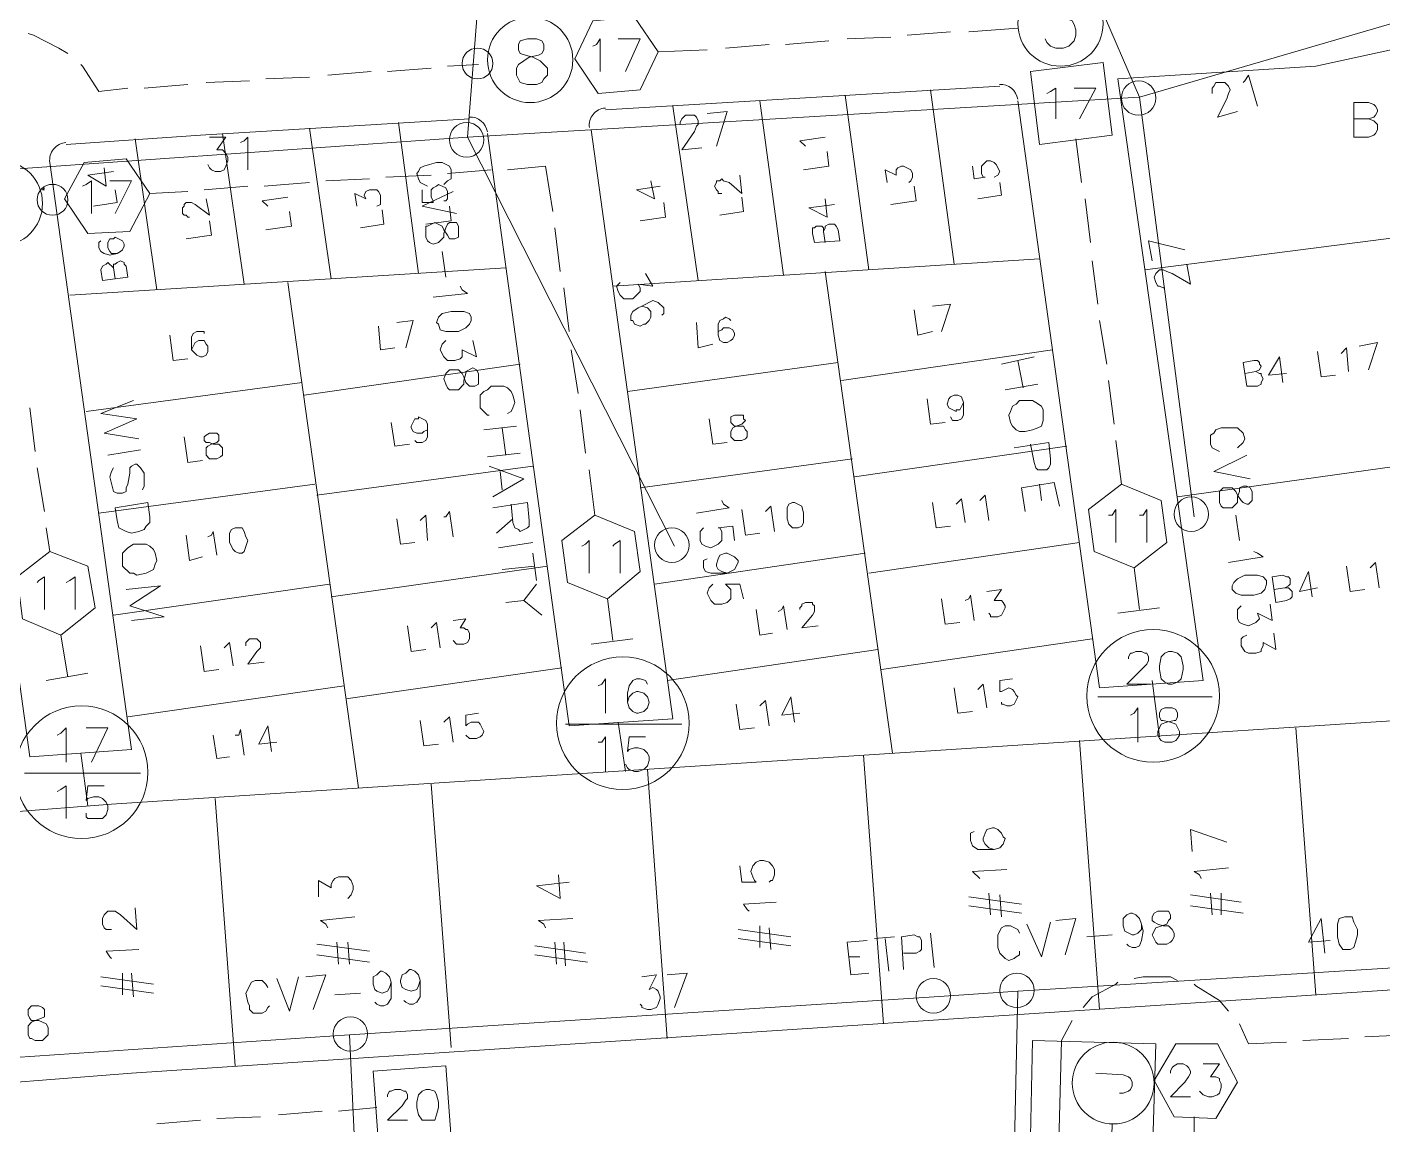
# Model space of a CAD drawing. Header units: millimetres. Extents: x 3.6 to 37.8, y 0.6 to 28.7.
# Drawn here: x 19.515 to 22.628, y 18.964 to 21.483 of the extents above; entities that cross this region are included whole.
import ezdxf

# ---------------------------------------------------------------- set-up
doc = ezdxf.new("R2010")
doc.units = ezdxf.units.MM
for name, color, linetype, true_color in [('PDF_S102$Actives-Amplifier', 92, 'Continuous', 0x00b800), ('PDF_S102$Cable-565', 23, 'Continuous', 0xdd8a6d), ('PDF_S102$LOTS', 254, 'Continuous', 0xdcdcdc), ('PDF_S102$ROAD', 8, 'Continuous', 0x7f7f7f), ('PDF_S102$SDU', 157, 'Continuous', 0x396472), ('PDF_S102$Symbols-EndOfLine', 15, 'Continuous', 0x944a4a)]:
    doc.layers.add(name, color=color, linetype=linetype, true_color=true_color)
for name, color, linetype in [('PDF_S102$NAME-LANDMARK', 7, 'Continuous'), ('PDF_S102$NAME-ROAD', 7, 'Continuous'), ('PDF_S102$Passives-Highleg', 7, 'Continuous'), ('PDF_S102$Passives-Splt2way', 7, 'Continuous'), ('PDF_S102$Passives-TapOffs', 7, 'Continuous'), ('PDF_S102$POLE', 7, 'Continuous'), ('PDF_S102$STRAND', 7, 'Continuous'), ('PDF_S102$Symbols-SelfTerminating', 7, 'Continuous')]:
    doc.layers.add(name, color=color, linetype=linetype)

msp = doc.modelspace()

# ---------------------------------------------------------------- linework, layer by layer
at = {"layer": 'PDF_S102$Actives-Amplifier', "lineweight": 13}
for points in [[(21.81466, 18.75388), (21.823, 19.15837), (22.10656, 19.15003), (22.09405, 18.74971)], [(22.05235, 18.76639), (21.83134, 18.77056), (21.88138, 18.83728), (21.88972, 19.15837), (21.88138, 18.83728), (21.94393, 18.92068), (22.00231, 18.83311), (22.00648, 18.96655), (22.00231, 18.83311)]]:
    msp.add_lwpolyline(points, close=True, dxfattribs=at)
msp.add_lwpolyline([(21.96895, 19.08331), (22.0315, 19.07914), (22.04401, 19.07497), (22.04818, 19.0708), (22.05235, 19.06246), (22.05235, 19.05412), (22.04818, 19.04578), (22.04401, 19.04161), (22.0315, 19.03744), (22.02316, 19.03744)], dxfattribs=at)
msp.add_circle((22.00856, 19.06038), 0.09383, dxfattribs=at)
at = {"layer": 'PDF_S102$Cable-565', "lineweight": 13}
for points in [[(21.78964, 21.48106), (21.67705, 21.47272)], [(19.51699, 21.46855), (19.5295, 21.46438), (19.58788, 21.43519), (19.60873, 21.42268)], [(21.35596, 21.45187), (21.25588, 21.44353)], [(21.49774, 21.46021), (21.39766, 21.45604)], [(21.63535, 21.47272), (21.53527, 21.46438)], [(21.07657, 21.43102), (20.96398, 21.42685)], [(21.21835, 21.44353), (21.11827, 21.43519)], [(19.74634, 21.34345), (19.67962, 21.33511), (19.64209, 21.39349), (19.63792, 21.39766)], [(20.44273, 21.38932), (20.34265, 21.38098)], [(20.55115, 21.39766), (20.48026, 21.39349)], [(20.02573, 21.36013), (19.92565, 21.35596)], [(20.16334, 21.36847), (20.06326, 21.3643)], [(20.30512, 21.38098), (20.20504, 21.37264)], [(19.88395, 21.35179), (19.78387, 21.34345)], [(21.93559, 21.12661), (21.92308, 21.22669)], [(20.44273, 21.14329), (20.33848, 21.13912)], [(20.58034, 21.1558), (20.48026, 21.14746)], [(20.72212, 21.05989), (20.70544, 21.16414), (20.61787, 21.1558)], [(19.88395, 21.10576), (19.79638, 21.10159)], [(20.02156, 21.11827), (19.92148, 21.10993)], [(20.16334, 21.12661), (20.05909, 21.11827)], [(20.30095, 21.13495), (20.20087, 21.13078)], [(21.95644, 20.989), (21.94393, 21.08908)], [(20.7388, 20.92228), (20.72629, 21.02236)], [(21.97312, 20.84722), (21.96061, 20.9473)], [(20.75965, 20.78467), (20.74714, 20.88475)], [(21.99397, 20.70961), (21.97729, 20.80969)], [(20.7805, 20.64289), (20.76382, 20.74297)], [(22.01065, 20.572), (21.99814, 20.67208)], [(19.53367, 20.50945), (19.52116, 20.60953)], [(20.79718, 20.50528), (20.78467, 20.60536)], [(22.02733, 20.43439), (22.01482, 20.53447)], [(19.55452, 20.37184), (19.53784, 20.47192)], [(20.81803, 20.3635), (20.80552, 20.46775)], [(19.56703, 20.2801), (19.55869, 20.33431)], [(22.05652, 19.30015), (22.07737, 19.30432), (22.13992, 19.30432), (22.1566, 19.29598)], [(22.01899, 19.29181), (22.01482, 19.28764), (21.96061, 19.25845), (21.93976, 19.23343)], [(22.19413, 19.28764), (22.1983, 19.28347), (22.25251, 19.25011), (22.27336, 19.22509)], [(21.88972, 19.15837), (21.91474, 19.20424)], [(22.4068, 19.1542), (22.31923, 19.15003), (22.29838, 19.1959)], [(22.54858, 19.16254), (22.44433, 19.15837)], [(22.68619, 19.17088), (22.58611, 19.16671)], [(20.19253, 18.99574), (20.09245, 18.9874)], [(20.31763, 19.00408), (20.23006, 18.99574)], [(19.91314, 18.97489), (19.81306, 18.96655)], [(20.05075, 18.98323), (19.95067, 18.97906)], [(22.19413, 18.91234), (22.19413, 18.98323)]]:
    msp.add_lwpolyline(points, dxfattribs=at)
at = {"layer": 'PDF_S102$LOTS', "lineweight": 0}
for points in [[(21.4477, 20.92645), (21.39349, 21.32677)], [(21.64369, 20.93896), (21.58948, 21.33928)], [(21.05572, 20.90143), (20.99734, 21.30175)], [(21.25171, 20.91394), (21.1975, 21.31426)], [(20.41354, 20.91811), (20.36767, 21.26422)], [(20.01322, 20.89309), (19.96318, 21.2392)], [(20.21338, 20.9056), (20.16334, 21.25171)], [(19.81306, 20.88058), (19.76302, 21.22669)], [(22.08154, 20.92645), (23.90383, 21.15997)], [(21.83968, 20.95147), (20.85973, 20.88892)], [(20.6137, 20.93062), (19.6129, 20.86807)], [(21.50191, 19.81723), (21.34762, 20.92228)], [(20.27593, 19.738), (20.1133, 20.89726)], [(21.86887, 20.74297), (21.38515, 20.67208)], [(20.64706, 20.70961), (20.15083, 20.63872)], [(21.37681, 20.71378), (20.89309, 20.64706)], [(20.14666, 20.66791), (19.65043, 20.60119)], [(21.90223, 20.52196), (21.41434, 20.45107)], [(21.41017, 20.49277), (20.92228, 20.42605)], [(22.84048, 20.50111), (22.1566, 20.4052)], [(20.67625, 20.47609), (20.18002, 20.40937)], [(20.17585, 20.43439), (19.67962, 20.36767)], [(21.93142, 20.30095), (21.4477, 20.23006)], [(21.43936, 20.27593), (20.95564, 20.20504)], [(20.70961, 20.24674), (20.21338, 20.17585)], [(20.20921, 20.20504), (19.71298, 20.13415)], [(21.96061, 20.07994), (21.47689, 20.00905)], [(21.46855, 20.05492), (20.98483, 19.98403)], [(24.97552, 19.13335), (24.90463, 20.03824), (19.70881, 19.70047), (17.37361, 19.51699), (16.28107, 19.4461), (14.81323, 19.35436), (13.49968, 19.33768)], [(20.74297, 20.01322), (20.24674, 19.94233)], [(20.24257, 19.97152), (19.74634, 19.90063)], [(22.1149, 19.85476), (22.09822, 19.98403)], [(20.88892, 19.77553), (20.87224, 19.88812)], [(22.47352, 19.26262), (22.42765, 19.87561)], [(21.97729, 19.22926), (21.93142, 19.84642)], [(19.6546, 19.6963), (19.63792, 19.81723)], [(21.48106, 19.1959), (21.43519, 19.81306)], [(20.98483, 19.16254), (20.93896, 19.7797)], [(20.4886, 19.14169), (20.44273, 19.74634)], [(19.99237, 19.09999), (19.9465, 19.71298)]]:
    msp.add_lwpolyline(points, dxfattribs=at)
at = {"layer": 'PDF_S102$NAME-LANDMARK', "lineweight": 0}
msp.add_lwpolyline([(22.59445, 21.27256), (22.60696, 21.26839), (22.6153, 21.26005), (22.6153, 21.24754), (22.61113, 21.2392), (22.60696, 21.23503), (22.59445, 21.23086), (22.56109, 21.23086), (22.56109, 21.31009), (22.59445, 21.31009), (22.60696, 21.30592), (22.61113, 21.30175), (22.6153, 21.29341), (22.6153, 21.28924), (22.61113, 21.2809), (22.60696, 21.27673), (22.59445, 21.27256), (22.56109, 21.27256)], dxfattribs=at)
at = {"layer": 'PDF_S102$NAME-ROAD', "lineweight": 9}
for points in [[(21.75211, 20.70961), (21.82717, 20.72629)], [(21.80215, 20.6554), (21.78964, 20.71795)], [(20.57617, 20.59285), (20.572, 20.59285), (20.55532, 20.60953), (20.55532, 20.63872), (20.56366, 20.64706), (20.572, 20.65123), (20.58034, 20.65957), (20.60953, 20.65957), (20.61787, 20.6554), (20.62621, 20.64706), (20.63038, 20.63872), (20.63455, 20.62204), (20.63038, 20.60953), (20.62621, 20.60119), (20.61787, 20.59702)], [(21.76045, 20.65123), (21.83551, 20.66374)], [(19.77136, 20.53864), (19.69213, 20.55115), (19.76719, 20.58451), (19.68379, 20.59702), (19.75885, 20.62621)], [(20.56366, 20.55949), (20.63872, 20.56783)], [(20.6137, 20.50111), (20.60536, 20.56366)], [(21.7813, 20.51779), (21.86053, 20.5303), (21.8647, 20.49277), (21.8647, 20.48026), (21.86053, 20.47192), (21.85636, 20.46775), (21.83551, 20.46775), (21.83134, 20.47192), (21.82717, 20.48443), (21.81883, 20.52613)], [(19.70047, 20.50111), (19.77553, 20.51362)], [(20.572, 20.49694), (20.64706, 20.50528)], [(19.71298, 20.47192), (19.70881, 20.46358), (19.70464, 20.45107), (19.71298, 20.41771), (19.72132, 20.41354), (19.73383, 20.41354), (19.74217, 20.41771), (19.74217, 20.42605), (19.74634, 20.43439), (19.75051, 20.45941), (19.75051, 20.47192), (19.75468, 20.47609), (19.76302, 20.48026), (19.76719, 20.48026), (19.77553, 20.47192), (19.78387, 20.45941), (19.78387, 20.43022), (19.7797, 20.42188)], [(20.57617, 20.47609), (20.6554, 20.4469), (20.58451, 20.4052)], [(20.60536, 20.42188), (20.60119, 20.46358)], [(21.80632, 20.37184), (21.79798, 20.42605), (21.87304, 20.43856), (21.88555, 20.38435)], [(21.84385, 20.39686), (21.83968, 20.43439)], [(20.58451, 20.38018), (20.66374, 20.39269), (20.66791, 20.35099), (20.66791, 20.33848), (20.66374, 20.33431), (20.64706, 20.32597), (20.64289, 20.33014), (20.63455, 20.33431), (20.63038, 20.34682), (20.62621, 20.38852)], [(20.59285, 20.3218), (20.63038, 20.35516)], [(20.59702, 20.28844), (20.67625, 20.30095)], [(20.68459, 20.21338), (20.67625, 20.27593)], [(20.60536, 20.2384), (20.68042, 20.24674)], [(20.68459, 20.20504), (20.6554, 20.16751), (20.6137, 20.16334)], [(19.74217, 20.19253), (19.8214, 20.20087), (19.75051, 20.155), (19.82974, 20.12998), (19.75468, 20.12164)], [(20.6554, 20.16751), (20.6971, 20.13415)]]:
    msp.add_lwpolyline(points, dxfattribs=at)
for points in [[(21.84802, 20.60536), (21.84802, 20.58034), (21.84385, 20.56783), (21.83551, 20.56366), (21.823, 20.55949), (21.80632, 20.55532), (21.79381, 20.55532), (21.78547, 20.55949), (21.77713, 20.56783), (21.77296, 20.57617), (21.76879, 20.59285), (21.77296, 20.60119), (21.77713, 20.6137), (21.78547, 20.61787), (21.79381, 20.62621), (21.823, 20.62621), (21.83134, 20.62204), (21.84385, 20.6137)], [(19.79221, 20.39269), (19.79638, 20.35933), (19.79638, 20.34682), (19.78804, 20.33848), (19.78387, 20.33014), (19.77136, 20.32597), (19.75468, 20.3218), (19.74217, 20.32597), (19.72549, 20.33431), (19.72132, 20.35099), (19.71715, 20.38018)], [(19.80889, 20.27593), (19.81306, 20.25925), (19.80889, 20.25091), (19.80472, 20.2384), (19.78804, 20.23006), (19.76719, 20.22589), (19.75885, 20.23006), (19.75051, 20.23006), (19.73383, 20.24674), (19.73383, 20.27593), (19.74634, 20.28844), (19.75885, 20.29678), (19.78804, 20.29678), (19.79638, 20.29261), (19.80472, 20.28427)]]:
    msp.add_lwpolyline(points, close=True, dxfattribs=at)
at = {"layer": 'PDF_S102$Passives-Highleg', "lineweight": 9}
msp.add_lwpolyline([(19.55035, 21.10993), (19.55452, 21.1141), (19.55035, 21.10993), (19.55452, 21.10993)], dxfattribs=at)
for centre in [(20.54906, 21.39974), (19.57328, 21.08699)]:
    msp.add_circle(centre, 0.03545, dxfattribs=at)
at = {"layer": 'PDF_S102$Passives-Splt2way', "lineweight": 9}
msp.add_lwpolyline([(21.8647, 21.53944), (21.91891, 21.53944), (21.88972, 21.50191), (21.90223, 21.50191), (21.91474, 21.49774), (21.91891, 21.4894), (21.92308, 21.47689), (21.92308, 21.46438), (21.91891, 21.45187), (21.9064, 21.43936), (21.89389, 21.43519), (21.87721, 21.43519), (21.8647, 21.43936), (21.85636, 21.4477), (21.85219, 21.45604)], dxfattribs=at)
msp.add_lwpolyline([(20.66374, 21.45604), (20.68459, 21.45604), (20.6971, 21.45187), (20.70127, 21.44353), (20.70127, 21.43102), (20.6971, 21.42268), (20.68876, 21.41851), (20.66791, 21.41434), (20.64289, 21.39766), (20.63872, 21.38932), (20.63872, 21.37264), (20.64706, 21.35596), (20.66374, 21.35179), (20.68459, 21.35179), (20.6971, 21.35596), (20.70127, 21.3643), (20.70961, 21.37264), (20.70961, 21.38932), (20.69293, 21.406), (20.67625, 21.41434), (20.65957, 21.41851), (20.64706, 21.42268), (20.64289, 21.43102), (20.64289, 21.44353), (20.64706, 21.45187)], close=True, dxfattribs=at)
for centre in [(21.88763, 21.49148), (20.66999, 21.40808), (19.45235, 21.07865)]:
    msp.add_circle(centre, 0.098, dxfattribs=at)
at = {"layer": 'PDF_S102$Passives-TapOffs', "lineweight": 9}
for points in [[(20.82637, 21.33094), (20.77216, 21.41017), (20.81386, 21.49774), (20.90977, 21.50608), (20.96398, 21.42685), (20.92228, 21.33928)], [(21.83968, 21.21418), (21.81883, 21.38098), (21.98563, 21.40183), (22.00648, 21.23503)], [(19.6546, 21.00985), (19.60039, 21.08908), (19.64626, 21.17248), (19.74217, 21.18082), (19.79638, 21.10159), (19.75051, 21.01402)], [(22.13158, 20.30095), (22.05652, 20.24257), (21.96478, 20.2801), (21.95227, 20.37601), (22.02733, 20.43439), (22.11907, 20.39686)], [(20.92228, 20.23423), (20.84722, 20.17168), (20.75548, 20.20921), (20.74297, 20.30512), (20.81803, 20.3635), (20.90977, 20.32597)], [(19.67128, 20.15083), (19.59205, 20.08828), (19.50448, 20.12581), (19.49197, 20.22172), (19.56703, 20.2801), (19.6546, 20.24674)], [(22.24834, 19.15003), (22.29421, 19.06246), (22.24417, 18.97906), (22.14826, 18.98323), (22.10239, 19.06663), (22.15243, 19.15003)], [(20.4886, 18.93319), (20.3218, 18.92068), (20.30929, 19.08748), (20.47609, 19.09999)], [(20.43022, 19.04578), (20.43856, 19.04578), (20.45107, 19.04161), (20.45524, 19.03327), (20.45941, 19.01659), (20.45941, 19.00408), (20.45524, 18.9874), (20.45107, 18.97489), (20.42188, 18.97489), (20.41354, 18.9874), (20.40937, 19.00408), (20.40937, 19.01659), (20.41354, 19.03327), (20.42188, 19.04161)]]:
    msp.add_lwpolyline(points, close=True, dxfattribs=at)
for points in [[(20.81386, 21.43936), (20.8222, 21.44353), (20.83054, 21.45604), (20.83054, 21.38098)], [(20.87224, 21.45604), (20.92228, 21.45604), (20.88892, 21.38098)], [(21.85636, 21.33094), (21.8647, 21.33511), (21.87721, 21.34345), (21.87721, 21.27256)], [(21.91891, 21.34345), (21.96895, 21.34345), (21.93142, 21.27256)], [(19.64209, 21.11827), (19.65043, 21.12244), (19.66294, 21.13078), (19.66294, 21.05572)], [(19.70464, 21.13078), (19.75468, 21.13078), (19.71715, 21.05572)], [(21.99814, 20.3635), (22.00648, 20.3635), (22.01482, 20.37601), (22.01482, 20.30095)], [(22.06903, 20.3635), (22.07737, 20.3635), (22.08571, 20.37601), (22.08571, 20.30095)], [(20.78884, 20.29261), (20.79718, 20.29678), (20.80552, 20.30512), (20.80552, 20.23006)], [(20.85973, 20.29261), (20.8639, 20.29678), (20.87641, 20.30512), (20.87641, 20.23006)], [(19.53784, 20.20921), (19.54201, 20.21338), (19.55452, 20.22172), (19.55452, 20.14666)], [(19.60456, 20.20921), (19.6129, 20.21338), (19.62541, 20.22172), (19.62541, 20.14666)], [(22.13992, 19.08331), (22.13992, 19.08748), (22.14409, 19.09582), (22.14826, 19.09999), (22.1566, 19.10416), (22.16911, 19.10416), (22.17745, 19.09999), (22.18162, 19.09582), (22.18579, 19.08748), (22.18579, 19.08331), (22.18162, 19.07497), (22.17328, 19.06246), (22.13992, 19.0291), (22.18579, 19.0291)], [(22.21498, 19.10416), (22.25251, 19.10416), (22.23166, 19.07497), (22.24417, 19.07497), (22.25251, 19.0708), (22.25251, 19.06663), (22.25668, 19.05829), (22.25668, 19.04995), (22.25251, 19.03744), (22.24834, 19.03327), (22.23583, 19.0291), (22.22749, 19.0291), (22.21498, 19.03327), (22.20664, 19.04161)], [(20.34265, 19.0291), (20.34265, 19.03327), (20.34682, 19.04161), (20.35099, 19.04161), (20.35933, 19.04578), (20.37184, 19.04578), (20.38018, 19.04161), (20.38435, 19.04161), (20.38852, 19.03327), (20.38852, 19.02493), (20.38435, 19.02076), (20.37601, 19.00825), (20.34265, 18.97489), (20.38852, 18.97489)]]:
    msp.add_lwpolyline(points, dxfattribs=at)
at = {"layer": 'PDF_S102$POLE', "lineweight": 0}
for points in [[(20.43439, 21.11827), (20.41771, 21.12661), (20.41354, 21.13495), (20.40937, 21.14746), (20.41354, 21.15163), (20.41771, 21.15997), (20.42605, 21.16414), (20.43856, 21.16831), (20.45524, 21.17248), (20.46775, 21.17248), (20.48443, 21.16414), (20.4886, 21.1558), (20.4886, 21.13495), (20.48026, 21.13078), (20.47192, 21.12244)], [(20.50111, 21.05572), (20.42188, 21.0724), (20.49277, 21.10576)], [(20.47609, 20.90977), (20.46775, 20.96815)], [(20.50945, 20.88892), (20.51362, 20.88058), (20.52613, 20.87224), (20.4469, 20.8639)], [(20.53864, 20.76382), (20.54698, 20.72629), (20.51362, 20.74297), (20.51362, 20.72629), (20.50945, 20.72212), (20.49694, 20.71795), (20.48026, 20.71795), (20.47192, 20.72629), (20.46358, 20.74297), (20.46775, 20.75548), (20.47609, 20.76382)], [(22.25251, 20.50945), (22.23583, 20.51779), (22.23166, 20.52613), (22.23166, 20.54698), (22.24, 20.55115), (22.24417, 20.55949), (22.25668, 20.56366), (22.29421, 20.56366), (22.30672, 20.55115), (22.31089, 20.53864), (22.30672, 20.5303), (22.29421, 20.51779)], [(22.3234, 20.4469), (22.24, 20.46358), (22.31506, 20.50111)], [(21.10993, 20.39686), (21.1141, 20.38852), (21.12661, 20.38018), (21.05155, 20.36767)], [(22.29838, 20.30512), (22.29004, 20.3635)], [(21.06823, 20.33431), (21.05989, 20.32597), (21.05989, 20.30512), (21.06406, 20.29678), (21.0724, 20.29261), (21.08491, 20.28844), (21.10159, 20.29678), (21.10993, 20.30512), (21.10993, 20.32597), (21.10576, 20.33431), (21.10159, 20.33431), (21.13495, 20.33848), (21.13912, 20.30512)], [(22.33174, 20.2801), (22.34008, 20.27593), (22.35259, 20.26759), (22.27336, 20.25508)], [(21.12244, 20.23006), (21.08491, 20.23006), (21.0724, 20.23423), (21.06823, 20.24257), (21.06823, 20.25925), (21.07657, 20.26342)], [(21.08908, 20.20504), (21.08074, 20.1967), (21.07657, 20.18419), (21.08491, 20.16751), (21.09325, 20.15917), (21.10993, 20.15917), (21.12244, 20.16334), (21.13078, 20.17168), (21.13078, 20.19253), (21.11827, 20.20504), (21.15163, 20.20504), (21.15997, 20.17168)], [(22.36927, 20.15917), (22.37344, 20.12164), (22.34008, 20.13832), (22.34425, 20.12581), (22.33591, 20.11747), (22.31923, 20.10913), (22.30672, 20.1133), (22.29838, 20.11747), (22.29421, 20.12581), (22.29421, 20.14666), (22.30255, 20.155)], [(22.37761, 20.09245), (22.38178, 20.05492), (22.35259, 20.0716), (22.35259, 20.06326), (22.34842, 20.05492), (22.34842, 20.05075), (22.33591, 20.04658), (22.31923, 20.04658), (22.31089, 20.05075), (22.30255, 20.06326), (22.30255, 20.07994), (22.30672, 20.08411), (22.31506, 20.08828)], [(21.8647, 19.42942), (21.84385, 19.35019), (21.81049, 19.42525)], [(21.87721, 19.43359), (21.92308, 19.43776), (21.89806, 19.35436)], [(22.0732, 19.42525), (22.07737, 19.40857), (22.0732, 19.38772), (22.06903, 19.37521), (22.06069, 19.37104), (22.05235, 19.37104), (22.04401, 19.37521), (22.03984, 19.37938)], [(21.50608, 19.39606), (21.46021, 19.39189)], [(21.52693, 19.321), (21.52276, 19.39606), (21.55195, 19.40023), (21.56029, 19.39606), (21.56446, 19.39606), (21.56863, 19.38772), (21.56863, 19.36687), (21.56446, 19.3627), (21.55612, 19.35853), (21.52693, 19.35853)], [(21.58948, 19.4044), (21.59782, 19.32517)], [(21.79381, 19.3627), (21.79381, 19.35436), (21.78547, 19.35019), (21.7813, 19.34602), (21.76879, 19.34185), (21.76045, 19.34602), (21.74794, 19.35853), (21.74377, 19.37104), (21.74377, 19.40023), (21.75211, 19.41691), (21.76045, 19.42108), (21.77296, 19.42108), (21.78964, 19.41274), (21.79381, 19.4044)], [(22.00648, 19.40023), (21.9481, 19.39606)], [(21.4477, 19.31266), (21.406, 19.30849), (21.39766, 19.38355), (21.44353, 19.38772)], [(21.49357, 19.31683), (21.48523, 19.39189)], [(21.42685, 19.35019), (21.40183, 19.35019)], [(20.13832, 19.30432), (20.11747, 19.22509), (20.08828, 19.30015)], [(20.155, 19.30432), (20.20087, 19.30849), (20.17168, 19.22926)], [(20.0716, 19.2376), (20.06743, 19.23343), (20.06326, 19.22509), (20.05492, 19.22092), (20.03407, 19.22092), (20.02573, 19.22926), (20.02573, 19.2376), (20.02156, 19.24594), (20.01739, 19.26679), (20.0299, 19.29181), (20.03824, 19.29598), (20.05492, 19.29598), (20.06326, 19.28764), (20.06743, 19.2793)], [(20.35099, 19.29181), (20.35099, 19.25428), (20.34265, 19.24177), (20.33431, 19.2376), (20.32597, 19.2376), (20.31763, 19.24177), (20.31346, 19.24594)], [(20.41771, 19.29598), (20.41771, 19.25845), (20.40937, 19.24594), (20.40103, 19.24177), (20.39269, 19.24177), (20.38435, 19.24594), (20.38018, 19.25011)], [(20.2801, 19.26679), (20.22172, 19.26262)]]:
    msp.add_lwpolyline(points, dxfattribs=at)
for points in [[(20.50528, 21.02653), (20.50528, 21.00151), (20.49694, 20.99734), (20.48443, 20.99734), (20.48026, 21.00568), (20.47192, 21.01819), (20.46775, 21.02653), (20.45107, 21.03487), (20.43439, 21.02653), (20.43022, 21.02653), (20.43022, 21.00151), (20.43439, 20.99317), (20.43856, 20.989), (20.4469, 20.98483), (20.45941, 20.989), (20.47192, 21.00151), (20.47192, 21.00985), (20.47609, 21.02236), (20.48026, 21.0307), (20.48443, 21.03487), (20.50111, 21.03487)], [(20.53447, 20.81803), (20.53447, 20.80969), (20.5303, 20.80135), (20.52196, 20.79301), (20.50528, 20.78467), (20.47609, 20.78467), (20.46358, 20.78884), (20.45941, 20.80135), (20.45524, 20.80552), (20.45941, 20.81803), (20.46775, 20.82637), (20.4886, 20.83054), (20.51779, 20.83054), (20.5303, 20.82637)], [(20.55115, 20.68876), (20.55115, 20.66374), (20.54281, 20.65957), (20.5303, 20.65957), (20.52196, 20.66791), (20.51779, 20.68042), (20.51362, 20.68876), (20.50528, 20.6971), (20.48443, 20.6971), (20.47609, 20.68876), (20.47192, 20.67625), (20.47609, 20.66374), (20.48026, 20.6554), (20.48443, 20.65123), (20.50528, 20.65123), (20.51779, 20.66374), (20.51779, 20.67208), (20.52196, 20.68876), (20.52196, 20.69293), (20.53864, 20.70127), (20.54698, 20.6971)], [(22.32757, 20.41771), (22.32757, 20.39686), (22.31923, 20.38852), (22.31506, 20.38852), (22.30672, 20.39269), (22.30255, 20.39686), (22.29421, 20.40937), (22.29004, 20.41771), (22.2817, 20.42605), (22.26085, 20.42605), (22.25251, 20.41771), (22.25251, 20.39269), (22.25668, 20.38435), (22.26085, 20.38018), (22.2817, 20.38018), (22.29421, 20.39269), (22.29421, 20.4052), (22.29838, 20.41771), (22.29838, 20.42605), (22.30672, 20.43022), (22.31506, 20.43022), (22.3234, 20.42605)], [(21.10993, 20.23423), (21.10159, 20.2384), (21.09742, 20.24674), (21.09742, 20.25091), (21.10159, 20.26342), (21.10576, 20.27176), (21.11827, 20.27593), (21.12244, 20.27593), (21.13912, 20.26759), (21.14746, 20.25925), (21.14746, 20.25508), (21.13912, 20.2384), (21.12244, 20.23006)], [(22.36093, 20.21338), (22.36093, 20.20504), (22.35676, 20.19253), (22.34842, 20.18419), (22.33174, 20.18002), (22.30255, 20.18002), (22.29004, 20.18419), (22.2817, 20.19253), (22.2817, 20.20087), (22.28587, 20.20921), (22.29421, 20.21755), (22.31089, 20.22589), (22.34008, 20.22589), (22.35259, 20.22172)], [(22.0732, 19.41274), (22.06486, 19.4044), (22.05652, 19.40023), (22.05235, 19.40023), (22.03567, 19.40857), (22.0315, 19.42108), (22.0315, 19.43776), (22.03984, 19.4461), (22.04818, 19.45027), (22.05235, 19.45027), (22.06069, 19.4461), (22.06903, 19.43776), (22.0732, 19.42525)], [(22.11073, 19.45444), (22.13575, 19.45444), (22.13992, 19.4461), (22.13992, 19.43776), (22.13575, 19.43359), (22.13158, 19.42525), (22.10656, 19.41691), (22.09822, 19.40023), (22.10656, 19.38355), (22.11073, 19.37938), (22.13158, 19.37938), (22.13992, 19.38355), (22.14409, 19.38772), (22.14826, 19.39606), (22.14826, 19.4044), (22.14409, 19.41274), (22.13575, 19.42108), (22.12324, 19.42108), (22.11073, 19.42525), (22.10239, 19.42942), (22.09822, 19.43359), (22.09822, 19.44193), (22.10239, 19.45027)], [(20.34682, 19.2793), (20.34265, 19.27096), (20.33014, 19.26679), (20.31763, 19.27096), (20.31346, 19.27513), (20.30929, 19.28764), (20.30929, 19.30432), (20.31763, 19.30849), (20.32597, 19.31683), (20.33014, 19.31683), (20.33848, 19.31266), (20.34682, 19.30432), (20.35099, 19.29181)], [(20.41354, 19.28347), (20.40937, 19.27513), (20.39686, 19.27096), (20.38435, 19.27513), (20.37601, 19.2793), (20.37184, 19.29181), (20.37184, 19.29598), (20.37601, 19.30849), (20.38435, 19.31266), (20.39269, 19.321), (20.39686, 19.321), (20.4052, 19.31683), (20.41354, 19.30849), (20.41771, 19.29598)]]:
    msp.add_lwpolyline(points, close=True, dxfattribs=at)
for centre, radius in [((22.06694, 21.32051), 0.03962), ((20.52405, 21.2246), 0.03961), ((22.18788, 20.36558), 0.03961), ((20.99526, 20.29469), 0.03961), ((21.59574, 19.26054), 0.03961), ((21.78756, 19.27305), 0.03961), ((20.25717, 19.17297), 0.03961)]:
    msp.add_circle(centre, radius, dxfattribs=at)
at = {"layer": 'PDF_S102$ROAD', "lineweight": 0}
for points in [[(21.78964, 21.31426), (21.97729, 19.96735), (22.21498, 19.98403), (22.01899, 21.3643), (22.47352, 21.39349), (22.83631, 21.47272), (24.09565, 22.12741)], [(21.74794, 21.34762), (20.84305, 21.29341)], [(20.5303, 21.27256), (19.91314, 21.23503), (19.60456, 21.21418)], [(20.572, 21.2392), (20.75965, 19.87978), (20.99734, 19.89646), (20.80969, 21.24754)], [(13.89455, 18.72242), (14.82574, 18.7372), (16.3186, 18.82894), (17.41531, 18.89983), (19.75468, 19.08331), (23.22829, 19.31266), (23.38675, 19.31683), (23.64112, 19.29181), (23.83294, 19.24594), (24.24994, 19.1542), (24.75868, 19.12084), (26.08057, 19.20007), (26.68105, 19.2376), (26.9104, 19.2376), (27.15643, 19.20007), (27.73189, 19.07497)]]:
    msp.add_lwpolyline(points, dxfattribs=at)
msp.add_lwpolyline([(19.60394, 21.21826, 0.4349828), (19.56703, 21.17248), (19.75468, 19.82557), (19.52116, 19.80889), (19.33351, 21.15997)], format="xyb", dxfattribs=at)
for centre, start, end in [((21.75003, 21.31217), 7.94754, 93.47157), ((20.84513, 21.25797), 93.47015, 187.94914), ((20.53239, 21.23711), 7.94754, 93.47157)]:
    msp.add_arc(centre, 0.03961, start, end, dxfattribs=at)
at = {"layer": 'PDF_S102$SDU', "lineweight": 0}
for points in [[(21.30175, 21.21001), (21.28924, 21.22252), (21.34762, 21.23086)], [(21.35179, 21.1975), (21.35596, 21.16414), (21.29758, 21.1558)], [(21.73543, 21.13912), (21.74377, 21.14329), (21.74794, 21.15163), (21.7396, 21.16831), (21.73543, 21.17248), (21.72709, 21.17665), (21.71875, 21.17665), (21.70624, 21.16414), (21.70624, 21.14746), (21.71041, 21.13912), (21.71458, 21.13912), (21.68956, 21.13495), (21.68539, 21.16414)], [(19.69213, 21.15997), (19.6963, 21.11827), (19.6546, 21.14329), (19.71298, 21.15163)], [(21.10993, 21.10159), (21.10159, 21.10159), (21.10159, 21.10576), (21.09742, 21.10993), (21.09325, 21.11827), (21.09742, 21.12661), (21.09742, 21.13078), (21.10576, 21.13078), (21.10993, 21.13495), (21.1141, 21.13078), (21.12661, 21.12661), (21.1558, 21.10159), (21.15163, 21.14329)], [(21.4894, 21.12661), (21.48523, 21.1558), (21.51025, 21.14329), (21.51025, 21.1558), (21.51442, 21.15997), (21.52276, 21.16414), (21.52693, 21.16414), (21.54361, 21.1558), (21.54778, 21.14746), (21.54778, 21.13912), (21.54361, 21.13078), (21.53944, 21.12661)], [(19.71715, 21.10993), (19.72132, 21.08074), (19.66711, 21.0724)], [(20.27176, 21.0724), (20.26759, 21.10159), (20.29261, 21.08908), (20.28844, 21.09742), (20.29261, 21.10576), (20.30095, 21.10993), (20.31763, 21.10993), (20.3218, 21.10576), (20.32597, 21.09742), (20.32597, 21.07657), (20.31763, 21.0724)], [(20.47192, 21.08491), (20.47609, 21.08491), (20.48026, 21.08908), (20.48026, 21.10576), (20.47609, 21.1141), (20.45941, 21.12244), (20.45524, 21.11827), (20.4469, 21.1141), (20.44273, 21.10993), (20.44273, 21.09325), (20.4469, 21.08491), (20.4469, 21.08074), (20.42188, 21.08074), (20.42188, 21.10993)], [(20.9473, 21.13078), (20.95564, 21.08908), (20.91394, 21.10993), (20.96815, 21.11827)], [(21.55195, 21.11827), (21.55612, 21.08491), (21.49774, 21.07657)], [(21.74794, 21.12661), (21.75211, 21.09742), (21.6979, 21.08908)], [(19.88812, 21.04738), (19.88395, 21.04738), (19.87978, 21.05155), (19.87561, 21.05155), (19.87144, 21.05572), (19.87144, 21.06823), (19.87561, 21.0724), (19.87561, 21.07657), (19.87978, 21.08074), (19.89229, 21.08074), (19.90063, 21.07657), (19.93399, 21.05155), (19.92565, 21.08908)], [(20.06743, 21.0724), (20.05492, 21.08491), (20.1133, 21.09325)], [(20.97649, 21.08074), (20.98066, 21.04738), (20.92228, 21.03904)], [(21.1558, 21.09325), (21.15997, 21.05989), (21.10576, 21.05155)], [(21.34762, 21.08908), (21.35179, 21.04738), (21.31009, 21.06823), (21.36847, 21.07657)], [(20.11747, 21.05989), (20.12164, 21.02653), (20.06326, 21.01819)], [(20.33014, 21.06406), (20.33431, 21.0307), (20.2801, 21.02236)], [(20.48443, 21.0724), (20.4886, 21.03904), (20.43022, 21.0307)], [(19.93399, 21.03904), (19.93816, 21.00568), (19.87978, 20.99734)], [(21.34345, 21.01402), (21.34762, 21.02236), (21.34762, 21.02653), (21.35596, 21.0307), (21.36847, 21.0307), (21.37264, 21.02653), (21.37681, 21.01819), (21.38098, 20.99317), (21.3226, 20.989), (21.31843, 21.00985), (21.31843, 21.02236), (21.3226, 21.02236), (21.32677, 21.02653), (21.33928, 21.02653), (21.34345, 21.02236), (21.34345, 21.01402), (21.34762, 20.989)], [(19.72132, 20.96398), (19.70464, 20.95981), (19.69213, 20.96398), (19.68379, 20.96815), (19.67962, 20.97649), (19.67962, 20.989), (19.68379, 20.99317)], [(19.71298, 20.93062), (19.71298, 20.93896), (19.71715, 20.93896), (19.72132, 20.94313), (19.72966, 20.9473), (19.738, 20.94313), (19.738, 20.93896), (19.74217, 20.93479), (19.74634, 20.90977), (19.68796, 20.90143), (19.68379, 20.92645), (19.68796, 20.93479), (19.6963, 20.93896), (19.70047, 20.94313), (19.71298, 20.93062), (19.71715, 20.9056)], [(21.59365, 20.78467), (21.56029, 20.77633), (21.55195, 20.83471)], [(21.59365, 20.84305), (21.63535, 20.84722), (21.6145, 20.78467)], [(20.35933, 20.74714), (20.32597, 20.74297), (20.3218, 20.79718)], [(20.3635, 20.80552), (20.40103, 20.80969), (20.38435, 20.74714)], [(21.08908, 20.75548), (21.05572, 20.74714), (21.05155, 20.80552)], [(21.10159, 20.78467), (21.10993, 20.78884), (21.1141, 20.79301), (21.12661, 20.79301), (21.13495, 20.78884), (21.13912, 20.7805), (21.13912, 20.77633), (21.13495, 20.76799), (21.13078, 20.76382), (21.12244, 20.75965), (21.1141, 20.75965), (21.10576, 20.76382), (21.10159, 20.77633), (21.10159, 20.78467), (21.10159, 20.80135), (21.10576, 20.80969), (21.1141, 20.81386), (21.11827, 20.81803), (21.12661, 20.81386), (21.13078, 20.80969)], [(19.88395, 20.72212), (19.85059, 20.71795), (19.84225, 20.77633)], [(19.89229, 20.74297), (19.90063, 20.75965), (19.90897, 20.76382), (19.92148, 20.76382), (19.92565, 20.75548), (19.92982, 20.75131), (19.92982, 20.7388), (19.92565, 20.73046), (19.91731, 20.72629), (19.91314, 20.72629), (19.9048, 20.73046), (19.89229, 20.74297), (19.89229, 20.77216), (19.89646, 20.7805), (19.9048, 20.78467), (19.92148, 20.78467), (19.92148, 20.7805)], [(22.51939, 20.68459), (22.48603, 20.68042), (22.47769, 20.7388)], [(22.5319, 20.73463), (22.54441, 20.74714), (22.54858, 20.69293)], [(22.5736, 20.75131), (22.6153, 20.75965), (22.59445, 20.6971)], [(22.33591, 20.69293), (22.34425, 20.68876), (22.34842, 20.68876), (22.34842, 20.68459), (22.35259, 20.67625), (22.34842, 20.66791), (22.34842, 20.66374), (22.34008, 20.65957), (22.31506, 20.65957), (22.30672, 20.71378), (22.33174, 20.71795), (22.34008, 20.71795), (22.34425, 20.71378), (22.34425, 20.70961), (22.34842, 20.70544), (22.34425, 20.6971), (22.33591, 20.69293), (22.31089, 20.68876)], [(22.4068, 20.68876), (22.3651, 20.68459), (22.39012, 20.72629), (22.39846, 20.66791)], [(21.66454, 20.62204), (21.6562, 20.60536), (21.64786, 20.60536), (21.64786, 20.60119), (21.63118, 20.60953), (21.62701, 20.61787), (21.63118, 20.63038), (21.63535, 20.63455), (21.64369, 20.63872), (21.65203, 20.63872), (21.66037, 20.63455), (21.66454, 20.62204), (21.66454, 20.59285), (21.66037, 20.58451), (21.65203, 20.58034), (21.63952, 20.58034), (21.63535, 20.58868)], [(21.62284, 20.57617), (21.58948, 20.572), (21.58114, 20.63038)], [(20.43439, 20.55949), (20.42605, 20.55532), (20.42188, 20.55115), (20.40937, 20.55115), (20.40103, 20.55532), (20.39686, 20.56366), (20.39686, 20.56783), (20.4052, 20.58451), (20.41354, 20.58451), (20.41354, 20.58868), (20.43022, 20.58034), (20.43439, 20.572), (20.43439, 20.55949), (20.43439, 20.54281), (20.43022, 20.53447), (20.42188, 20.5303), (20.40937, 20.5303), (20.4052, 20.53447)], [(21.12244, 20.5303), (21.08908, 20.52613), (21.08074, 20.58451)], [(20.39269, 20.52613), (20.35933, 20.52196), (20.35099, 20.57617)], [(19.91731, 20.4886), (19.88395, 20.48443), (19.87561, 20.54281)], [(21.63535, 20.33848), (21.60199, 20.33431), (21.59365, 20.39269)], [(21.64786, 20.38852), (21.66037, 20.40103), (21.66871, 20.34682)], [(21.70207, 20.39686), (21.71458, 20.40937), (21.72292, 20.35099)], [(20.41771, 20.35099), (20.43022, 20.3635), (20.43439, 20.30512)], [(20.47192, 20.35933), (20.47609, 20.35933), (20.48443, 20.37184), (20.49277, 20.31346)], [(21.1975, 20.3218), (21.16414, 20.31763), (21.1558, 20.37601)], [(21.21001, 20.37184), (21.22252, 20.38435), (21.23086, 20.32597)], [(20.4052, 20.30095), (20.37184, 20.29678), (20.3635, 20.35516)], [(19.91731, 20.26759), (19.88812, 20.25925), (19.87978, 20.31763)], [(19.92982, 20.31346), (19.93816, 20.31763), (19.94233, 20.32597), (19.95067, 20.27176)], [(22.47769, 20.1967), (22.43599, 20.18836), (22.45684, 20.23423), (22.46518, 20.17585)], [(22.58611, 20.19253), (22.55275, 20.18836), (22.54441, 20.24674)], [(22.59862, 20.24257), (22.61113, 20.25508), (22.61947, 20.1967)], [(22.40263, 20.1967), (22.41097, 20.1967), (22.41931, 20.18836), (22.41931, 20.17585), (22.41514, 20.17168), (22.4068, 20.16751), (22.38178, 20.16334), (22.37344, 20.22172), (22.39846, 20.22589), (22.4068, 20.22172), (22.41097, 20.22172), (22.41514, 20.21755), (22.41514, 20.20504), (22.41097, 20.20087), (22.40263, 20.1967), (22.37761, 20.19253)], [(21.6562, 20.11747), (21.62284, 20.1133), (21.6145, 20.17168)], [(21.66871, 20.16751), (21.67705, 20.17168), (21.68122, 20.18002), (21.68956, 20.12164)], [(21.71875, 20.18836), (21.75211, 20.19253), (21.73543, 20.16751), (21.75211, 20.16751), (21.75628, 20.16334), (21.76045, 20.155), (21.76045, 20.15083), (21.75211, 20.13415), (21.74377, 20.12998), (21.72709, 20.12998), (21.72709, 20.13415), (21.72292, 20.13832)], [(21.22669, 20.09245), (21.1975, 20.08828), (21.18916, 20.14666)], [(21.2392, 20.14249), (21.24754, 20.14666), (21.25171, 20.155), (21.26005, 20.10079)], [(21.28924, 20.14666), (21.28924, 20.15083), (21.29341, 20.155), (21.29341, 20.15917), (21.30175, 20.16334), (21.31843, 20.16334), (21.31843, 20.15917), (21.3226, 20.155), (21.3226, 20.14249), (21.31843, 20.13415), (21.29341, 20.10496), (21.33094, 20.10913)], [(20.44273, 20.10496), (20.45524, 20.11747), (20.46358, 20.05909)], [(20.49277, 20.12164), (20.52196, 20.12581), (20.50945, 20.10496), (20.51779, 20.10496), (20.52196, 20.10079), (20.52613, 20.10079), (20.5303, 20.09245), (20.5303, 20.07994), (20.52613, 20.0716), (20.51779, 20.06743), (20.50111, 20.06743), (20.49277, 20.07577)], [(20.01739, 20.06326), (20.01739, 20.0716), (20.02573, 20.07994), (20.04241, 20.07994), (20.05075, 20.0716), (20.05075, 20.05909), (20.04241, 20.05075), (20.02156, 20.02156), (20.05909, 20.02573)], [(20.43022, 20.05492), (20.39686, 20.05075), (20.38852, 20.10913)], [(19.95484, 20.00905), (19.92148, 20.00488), (19.91314, 20.06326)], [(19.96735, 20.05909), (19.97986, 20.0716), (19.9882, 20.01739)], [(21.75211, 19.93399), (21.75211, 19.92982), (21.75628, 19.92982), (21.76462, 19.92565), (21.77296, 19.92565), (21.7813, 19.92982), (21.78964, 19.9465), (21.78547, 19.95067), (21.7813, 19.95901), (21.77713, 19.96318), (21.76879, 19.96735), (21.75211, 19.95901), (21.74794, 19.95901), (21.74794, 19.98403), (21.77713, 19.9882)], [(21.68539, 19.91314), (21.65203, 19.90897), (21.64369, 19.96735)], [(21.6979, 19.96318), (21.71041, 19.97569), (21.71875, 19.92148)], [(21.18499, 19.87561), (21.15163, 19.87144), (21.14329, 19.92982)], [(21.1975, 19.92565), (21.21001, 19.93816), (21.21835, 19.87978)], [(21.28924, 19.90897), (21.24754, 19.9048), (21.26839, 19.9465), (21.27673, 19.88812)], [(20.45941, 19.83808), (20.42605, 19.83391), (20.41771, 19.89229)], [(20.47192, 19.88812), (20.48443, 19.90063), (20.49277, 19.84225)], [(20.52196, 19.85893), (20.5303, 19.85059), (20.54698, 19.85059), (20.55532, 19.85476), (20.55949, 19.85893), (20.56366, 19.86727), (20.55532, 19.88395), (20.55115, 19.88812), (20.53447, 19.88812), (20.52613, 19.88395), (20.52196, 19.87978), (20.52196, 19.9048), (20.55115, 19.90897)], [(19.99237, 19.85893), (20.00071, 19.85893), (20.00488, 19.87144), (20.01322, 19.81306)], [(20.08828, 19.84225), (20.04658, 19.83808), (20.06743, 19.87978), (20.07577, 19.8214)], [(19.97986, 19.80889), (19.95067, 19.80472), (19.94233, 19.85893)], [(21.73543, 19.59622), (21.6979, 19.59622), (21.68539, 19.60456), (21.68122, 19.61707), (21.68122, 19.63375), (21.68956, 19.63792)], [(22.18996, 19.59205), (22.18579, 19.64209), (22.26919, 19.6129)], [(21.21835, 19.52116), (21.22252, 19.52533), (21.22669, 19.52533), (21.23086, 19.53784), (21.23086, 19.55035), (21.22669, 19.55869), (21.21835, 19.56703), (21.20584, 19.5712), (21.1975, 19.5712), (21.18916, 19.56703), (21.18082, 19.55869), (21.17665, 19.54618), (21.18082, 19.53367), (21.18499, 19.52533), (21.18916, 19.52116), (21.1558, 19.52116), (21.15163, 19.55869)], [(21.70207, 19.5295), (21.68539, 19.54618), (21.76462, 19.55035)], [(22.21081, 19.5295), (22.20664, 19.53784), (22.19413, 19.54618), (22.27336, 19.55452)], [(20.18419, 19.4878), (20.18419, 19.52533), (20.21338, 19.50865), (20.21338, 19.51699), (20.21755, 19.52533), (20.22172, 19.5295), (20.23006, 19.53367), (20.25091, 19.53367), (20.25925, 19.52533), (20.26342, 19.51282), (20.26342, 19.50448), (20.25925, 19.49197), (20.25091, 19.48363)], [(20.73463, 19.53784), (20.7388, 19.48363), (20.68459, 19.51282), (20.75965, 19.52116)], [(21.79798, 19.47112), (21.67705, 19.4878)], [(21.72292, 19.49614), (21.72709, 19.4461)], [(21.74794, 19.49197), (21.75211, 19.44193)], [(22.30255, 19.47529), (22.18579, 19.49197)], [(22.23166, 19.49614), (22.23583, 19.4461)], [(22.25668, 19.49614), (22.25668, 19.4461)], [(19.70881, 19.41274), (19.6963, 19.41274), (19.69213, 19.41691), (19.68796, 19.42525), (19.68796, 19.43776), (19.69213, 19.4461), (19.70047, 19.45444), (19.71715, 19.45444), (19.72966, 19.4461), (19.76719, 19.41274), (19.76302, 19.46278)], [(21.17248, 19.45444), (21.16831, 19.45861), (21.15997, 19.47112), (21.23503, 19.47529)], [(21.79798, 19.45027), (21.67705, 19.46695)], [(22.30672, 19.45027), (22.18579, 19.46695)], [(20.20504, 19.41691), (20.20087, 19.42525), (20.18836, 19.43359), (20.26759, 19.44193)], [(20.70544, 19.41691), (20.70127, 19.42525), (20.68876, 19.43359), (20.76799, 19.43776)], [(21.26839, 19.39606), (21.14746, 19.41274)], [(21.1975, 19.42108), (21.1975, 19.37104)], [(21.21835, 19.41691), (21.22252, 19.36687)], [(19.70881, 19.34602), (19.70464, 19.35019), (19.6963, 19.3627), (19.77136, 19.36687)], [(20.30095, 19.3627), (20.18002, 19.37938)], [(20.22589, 19.38355), (20.23006, 19.33351)], [(20.25091, 19.38355), (20.25508, 19.33351)], [(20.79718, 19.35853), (20.68042, 19.37521)], [(20.72629, 19.38355), (20.73046, 19.33351)], [(20.74714, 19.38355), (20.75131, 19.32934)], [(21.26839, 19.37521), (21.14746, 19.39189)], [(20.30095, 19.33768), (20.18002, 19.35436)], [(20.80135, 19.33768), (20.68042, 19.35436)], [(19.80472, 19.28764), (19.68379, 19.30432)], [(19.73383, 19.31266), (19.73383, 19.26262)], [(19.75468, 19.31266), (19.75885, 19.25845)], [(19.80472, 19.26679), (19.68379, 19.28347)]]:
    msp.add_lwpolyline(points, dxfattribs=at)
for points in [[(19.70881, 20.96398), (19.70464, 20.96815), (19.70047, 20.97649), (19.70047, 20.989), (19.70464, 20.99734), (19.71298, 20.99734), (19.71715, 21.00151), (19.73383, 20.99317), (19.738, 20.98483), (19.738, 20.98066), (19.73383, 20.97232), (19.72966, 20.96815), (19.72132, 20.96398)], [(21.13912, 20.59285), (21.15997, 20.59285), (21.15997, 20.58451), (21.16414, 20.58034), (21.1558, 20.572), (21.14329, 20.56783), (21.13495, 20.56366), (21.13078, 20.55532), (21.13078, 20.54281), (21.13912, 20.53447), (21.1558, 20.53447), (21.16414, 20.53864), (21.16831, 20.54281), (21.16831, 20.55532), (21.16414, 20.55949), (21.15997, 20.56783), (21.13912, 20.56783), (21.13078, 20.57617), (21.13078, 20.58868)], [(19.93399, 20.55115), (19.95067, 20.55115), (19.95484, 20.54698), (19.95484, 20.53447), (19.95067, 20.5303), (19.93816, 20.52613), (19.92982, 20.52196), (19.92565, 20.51779), (19.92565, 20.50111), (19.93399, 20.49277), (19.95067, 20.49277), (19.95901, 20.49694), (19.96318, 20.50111), (19.96318, 20.51779), (19.95484, 20.52613), (19.94233, 20.52613), (19.93399, 20.5303), (19.92565, 20.5303), (19.92148, 20.53447), (19.92148, 20.54281), (19.92565, 20.54698)], [(21.27256, 20.39269), (21.27673, 20.39269), (21.29341, 20.38435), (21.29758, 20.36767), (21.29758, 20.34682), (21.29341, 20.33848), (21.28507, 20.33431), (21.27256, 20.33431), (21.26422, 20.34265), (21.26005, 20.35516), (21.26005, 20.38018), (21.26422, 20.38852)], [(19.99237, 20.33431), (20.00905, 20.33431), (20.01322, 20.32597), (20.01739, 20.31346), (20.02156, 20.30512), (20.01322, 20.2801), (20.00905, 20.27593), (20.00071, 20.27593), (19.99237, 20.2801), (19.9882, 20.28427), (19.97986, 20.30095), (19.97986, 20.3218), (19.98403, 20.33014)], [(21.72292, 19.60039), (21.71458, 19.60873), (21.71041, 19.61707), (21.71041, 19.62124), (21.71458, 19.63375), (21.71875, 19.64209), (21.73126, 19.64626), (21.73543, 19.64626), (21.74377, 19.64209), (21.75211, 19.63375), (21.75628, 19.62541), (21.76045, 19.62124), (21.75628, 19.60873), (21.74794, 19.60039), (21.73543, 19.59622)]]:
    msp.add_lwpolyline(points, close=True, dxfattribs=at)
at = {"layer": 'PDF_S102$STRAND', "color": 254, "lineweight": 0, "true_color": 0xdcdcdc}
for points in [[(21.00151, 20.29261), (20.52613, 21.23086), (20.64289, 22.72372)], [(21.60616, 22.39429), (22.06903, 21.3226), (23.3659, 21.70207), (24.08314, 22.54441), (24.5752, 20.91394), (26.16814, 20.78467), (28.27816, 20.79301)], [(22.19413, 20.35933), (22.06903, 21.3226), (20.52613, 21.23086), (19.28764, 21.14329), (18.16174, 21.07657), (17.09005, 21.00151), (16.08925, 20.94313), (15.1093, 20.87641), (14.317, 20.8222), (14.10433, 22.27336)], [(26.33494, 18.84562), (24.7003, 19.18339), (23.32837, 19.36687), (21.78964, 19.27096), (21.59782, 19.25845), (20.25508, 19.17088), (20.32597, 17.65717), (20.38435, 16.75228), (20.47609, 15.63055), (20.53447, 14.49214), (20.6137, 13.34539), (20.72212, 12.18613), (20.45524, 10.45975), (20.23006, 9.27964), (20.01322, 8.17876), (18.31603, 8.44564), (16.76479, 8.72086), (16.53544, 7.27804), (16.31443, 6.06457), (16.06423, 4.69681), (15.81403, 3.28318), (15.88414, 2.98273)], [(21.87304, 16.86904), (21.76462, 18.12004), (21.78964, 19.27096)], [(17.72138, 4.08715), (17.7781, 5.46409), (18.05749, 6.98197), (18.31603, 8.44564), (18.55372, 9.63826), (19.12084, 10.6474), (18.92068, 11.86504), (18.88315, 13.01179), (18.78307, 14.54635), (18.65797, 16.21018), (18.53704, 17.76976), (18.89983, 19.07914), (20.25508, 19.17088)]]:
    msp.add_lwpolyline(points, dxfattribs=at)
at = {"layer": 'PDF_S102$STRAND', "lineweight": 0}
for points in [[(22.23583, 21.33094), (22.23583, 21.34345), (22.24, 21.34762), (22.24417, 21.35596), (22.26502, 21.35596), (22.27336, 21.34762), (22.27753, 21.33928), (22.27336, 21.33094), (22.26919, 21.31843), (22.24834, 21.27673), (22.29421, 21.28924)], [(22.30672, 21.35596), (22.31089, 21.36013), (22.31923, 21.37264), (22.34008, 21.30175)], [(21.01402, 21.26005), (21.01402, 21.26422), (21.01819, 21.27256), (21.02653, 21.2809), (21.04738, 21.2809), (21.05155, 21.27673), (21.05572, 21.26839), (21.05572, 21.26005), (21.05155, 21.25588), (21.04738, 21.24337), (21.01819, 21.20167), (21.06406, 21.20584)], [(21.07657, 21.28507), (21.12244, 21.28924), (21.09742, 21.21001)], [(19.93399, 21.23086), (19.97152, 21.23086), (19.95067, 21.20167), (19.96318, 21.20167), (19.97152, 21.19333), (19.97569, 21.18499), (19.97569, 21.17665), (19.97152, 21.16414), (19.96735, 21.1558), (19.95901, 21.15163), (19.9465, 21.15163), (19.93816, 21.1558), (19.93399, 21.15997), (19.92982, 21.16831)], [(20.00488, 21.21835), (20.01322, 21.22252), (20.02156, 21.23086), (20.02156, 21.1558)], [(22.09822, 20.9473), (22.08988, 20.99317), (22.17328, 20.97232)], [(22.12741, 20.88475), (22.12324, 20.88475), (22.1149, 20.88892), (22.11073, 20.88892), (22.10656, 20.89726), (22.10239, 20.90977), (22.10656, 20.91811), (22.1149, 20.92645), (22.12324, 20.92645), (22.13158, 20.92228), (22.14409, 20.91811), (22.18579, 20.89309), (22.17745, 20.93896)], [(20.93479, 20.91811), (20.95147, 20.88892), (20.91811, 20.89309), (20.92228, 20.88475), (20.92228, 20.87641), (20.9056, 20.85973), (20.88475, 20.85973), (20.87641, 20.86807), (20.87224, 20.87641), (20.86807, 20.88892), (20.87641, 20.89726)], [(20.92645, 20.84305), (20.93896, 20.83888), (20.9473, 20.83054), (20.9473, 20.81803), (20.94313, 20.80969), (20.93479, 20.80135), (20.93062, 20.80135), (20.92228, 20.79718), (20.90977, 20.80135), (20.9056, 20.80969), (20.90143, 20.80969), (20.90143, 20.8222), (20.9056, 20.83054), (20.91811, 20.83888), (20.92645, 20.84305), (20.95147, 20.85556), (20.96398, 20.85139), (20.97649, 20.83888), (20.97649, 20.82637), (20.97232, 20.8222)], [(22.50688, 19.38772), (22.45684, 19.38355), (22.48603, 19.43776), (22.49437, 19.35853)], [(20.92645, 19.30432), (20.95981, 19.30849), (20.94313, 19.27513), (20.95147, 19.2793), (20.95981, 19.27513), (20.96398, 19.27096), (20.96815, 19.25845), (20.96815, 19.25428), (20.96398, 19.24177), (20.95981, 19.23343), (20.9473, 19.22926), (20.93896, 19.22926), (20.92645, 19.23343), (20.92645, 19.2376), (20.92228, 19.24177)], [(20.98483, 19.30849), (21.0307, 19.31266), (21.00151, 19.23343)]]:
    msp.add_lwpolyline(points, dxfattribs=at)
for points in [[(22.54024, 19.44193), (22.55692, 19.44193), (22.56109, 19.42942), (22.56943, 19.41274), (22.56943, 19.40023), (22.56526, 19.38355), (22.56109, 19.37104), (22.55275, 19.36687), (22.53607, 19.36687), (22.52773, 19.37938), (22.52356, 19.39606), (22.52356, 19.42525), (22.52773, 19.43776)], [(19.52533, 19.2376), (19.54201, 19.2376), (19.55035, 19.23343), (19.55452, 19.22926), (19.55452, 19.21258), (19.54618, 19.20841), (19.53367, 19.20424), (19.52533, 19.20007), (19.51699, 19.19173), (19.51699, 19.17088), (19.52116, 19.16254), (19.52533, 19.16254), (19.53367, 19.15837), (19.55035, 19.15837), (19.56286, 19.17088), (19.56286, 19.18756), (19.55869, 19.1959), (19.54201, 19.20424), (19.52533, 19.20424), (19.52116, 19.20841), (19.51699, 19.21675), (19.51699, 19.22926)]]:
    msp.add_lwpolyline(points, close=True, dxfattribs=at)
at = {"layer": 'PDF_S102$Symbols-EndOfLine', "lineweight": 0}
for points in [[(22.04401, 20.03407), (22.04401, 20.03824), (22.04818, 20.04658), (22.05235, 20.04658), (22.06069, 20.05075), (22.0732, 20.05075), (22.08154, 20.04658), (22.08571, 20.04658), (22.08988, 20.03824), (22.08988, 20.0299), (22.08571, 20.02156), (22.03984, 19.97569), (22.09405, 19.97569)], [(20.82637, 19.97152), (20.83471, 19.97569), (20.84305, 19.9882), (20.84305, 19.90897)], [(20.89309, 19.93399), (20.89309, 19.95484), (20.89726, 19.97152), (20.9056, 19.98403), (20.91394, 19.9882), (20.92228, 19.9882), (20.93479, 19.98403), (20.93896, 19.97569)], [(22.23583, 19.9465), (21.97312, 19.9465)], [(22.04818, 19.9048), (22.05652, 19.90897), (22.06486, 19.92148), (22.06486, 19.84225)], [(19.58371, 19.85893), (19.59205, 19.8631), (19.60456, 19.87561), (19.60456, 19.79638)], [(19.65043, 19.87561), (19.70047, 19.87561), (19.66294, 19.79638)], [(21.01819, 19.88395), (20.75131, 19.88395)], [(20.82637, 19.84225), (20.83471, 19.84225), (20.84305, 19.85476), (20.84305, 19.77553)], [(20.88892, 19.79221), (20.89309, 19.78387), (20.89726, 19.7797), (20.90977, 19.77553), (20.91811, 19.77553), (20.93062, 19.7797), (20.93896, 19.78804), (20.94313, 19.80055), (20.94313, 19.80889), (20.93896, 19.81723), (20.93062, 19.82557), (20.91811, 19.82974), (20.90977, 19.82974), (20.89726, 19.82557), (20.89309, 19.8214), (20.89726, 19.85476), (20.93479, 19.85476)], [(19.77553, 19.77136), (19.50865, 19.77136)], [(19.58371, 19.72966), (19.59205, 19.73383), (19.60456, 19.74217), (19.60456, 19.66711)], [(19.65043, 19.67962), (19.65043, 19.67128), (19.6546, 19.66711), (19.68796, 19.66711), (19.6963, 19.67545), (19.70047, 19.68796), (19.70047, 19.6963), (19.6963, 19.70464), (19.68796, 19.71298), (19.67962, 19.71715), (19.66711, 19.71715), (19.6546, 19.71298), (19.65043, 19.70881), (19.6546, 19.74217), (19.69213, 19.74217)]]:
    msp.add_lwpolyline(points, dxfattribs=at)
for points in [[(22.13575, 20.05075), (22.14409, 20.05075), (22.1566, 20.04658), (22.16494, 20.03824), (22.16911, 20.01739), (22.16911, 20.00905), (22.16494, 19.9882), (22.1566, 19.97986), (22.14409, 19.97569), (22.13575, 19.97569), (22.12741, 19.97986), (22.11907, 19.9882), (22.1149, 20.00905), (22.1149, 20.01739), (22.11907, 20.03824), (22.12741, 20.04658)], [(20.89726, 19.9465), (20.9056, 19.95484), (20.91394, 19.95901), (20.91811, 19.95901), (20.93062, 19.95484), (20.93896, 19.9465), (20.94313, 19.93399), (20.93896, 19.92148), (20.93062, 19.91314), (20.91811, 19.90897), (20.91394, 19.90897), (20.9056, 19.91314), (20.89726, 19.92148), (20.89309, 19.93399)], [(22.12741, 19.92148), (22.14409, 19.92148), (22.15243, 19.91731), (22.1566, 19.90897), (22.1566, 19.90063), (22.15243, 19.89229), (22.14826, 19.89229), (22.13158, 19.88812), (22.11907, 19.88395), (22.11073, 19.86727), (22.11073, 19.85893), (22.1149, 19.85059), (22.11907, 19.84642), (22.12741, 19.84225), (22.14409, 19.84225), (22.15243, 19.84642), (22.1566, 19.85059), (22.16077, 19.85893), (22.16077, 19.86727), (22.15243, 19.88395), (22.13992, 19.88812), (22.12324, 19.89229), (22.11907, 19.89229), (22.1149, 19.90063), (22.1149, 19.90897), (22.11907, 19.91731)]]:
    msp.add_lwpolyline(points, close=True, dxfattribs=at)
for centre in [(22.1003, 19.94858), (20.88266, 19.88603), (19.64, 19.77344)]:
    msp.add_circle(centre, 0.15221, dxfattribs=at)
at = {"layer": 'PDF_S102$Symbols-SelfTerminating', "lineweight": 9}
for points in [[(22.06903, 20.14666), (22.05652, 20.24257)], [(20.85973, 20.07577), (20.84722, 20.17168)], [(22.1149, 20.15083), (22.01899, 20.13832)], [(19.60873, 19.99237), (19.59205, 20.08828)], [(20.9056, 20.07994), (20.80969, 20.06743)], [(19.6546, 20.00071), (19.55869, 19.98403)]]:
    msp.add_lwpolyline(points, dxfattribs=at)

doc.saveas('drawing.dxf')
